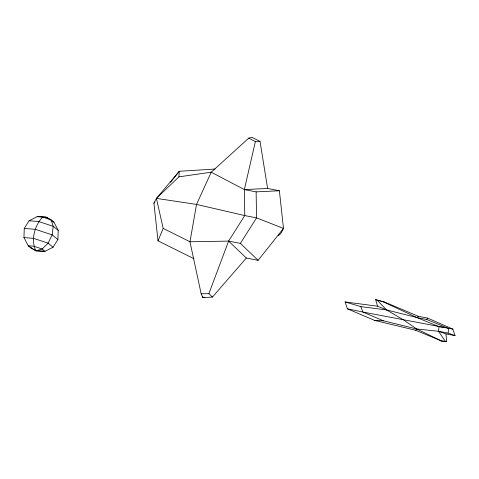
<?xml version="1.0" encoding="UTF-8"?>
<svg xmlns="http://www.w3.org/2000/svg" width="479" height="479" viewBox="0 0 479 479"><rect width="100%" height="100%" fill="white"/><g stroke="black" fill="none" stroke-linecap="round" stroke-linejoin="round"><path stroke-width="0.72" d="M23.95 237.59L24.267 228.435L29.093 220.765L37.134 216.634L46.229 217.155L51.073 219.849L53.947 222.184L58.222 230.369L57.899 239.53L53.073 247.2L45.038 251.325L35.943 250.81L31.099 248.11L28.219 245.781L23.95 237.59L33.536 238.356L48.098 243.158L53.073 247.2M193.977 258.714L158.016 240.841L153.927 203.198L156.429 198.384L178.924 176.841L179.284 171.284L215.065 169.033M445.302 341.222L438.489 331.27L439.069 326.696L417.029 317.595L383.344 301.896L375.614 299.692L377.566 306.195L386.577 309.925L403.528 319.942L416.718 328.983L441.225 340.844L446.733 341.665L445.937 333.905L438.489 331.27L416.718 328.983L383.41 320.81L362.884 312.033L347.365 308.805L345.096 301.938L377.566 306.195M375.614 299.692L383.901 301.764L418.293 316.272L427.645 318.104L452.835 329.109L455.05 335.629L448.069 333.091L448.775 328.564L426.801 319.505L417.029 317.595L386.577 309.925L360.825 306.638L345.096 301.938M158.016 240.841L163.171 228.369L156.429 198.384L196.528 204.425L244.763 215.58L256.54 217.867L283.478 228.411L258.121 260.325L246.344 258.031L212.431 297.058L208.88 293.669L228.603 241.105L244.763 215.58L244.356 189.576L255.373 141.598L260.025 141.377L267.611 188.475L279.389 190.768L283.478 228.411L280.969 233.225L278.293 235.788M426.801 319.505L427.645 318.104M163.171 228.369L189.965 241.763L228.603 241.105L240.38 243.392L256.54 217.867L256.133 191.869L244.356 189.576L211.233 172.201L178.924 176.841M153.927 203.198L154.849 202.036M170.524 182.307L179.284 171.284L156.429 198.384M347.365 308.805L374.632 320.409L415.652 330.253L416.718 328.983M417.029 317.595L418.293 316.272M260.025 141.377L251.9 137.335L248.751 138.12L211.233 172.201L196.528 204.425L189.965 241.763L201.156 293.801L202.886 297.657L212.431 297.058M415.652 330.253L441.225 340.844M204.778 297.184L202.886 297.657L202.719 296.19M383.344 301.896L383.901 301.764M244.356 189.576L267.611 188.475M256.133 191.869L279.389 190.768M201.156 293.801L208.88 293.669M374.632 320.409L383.41 320.81M37.134 216.634L46.229 217.155L49.199 219.089M29.093 220.765L38.679 221.532L53.241 226.333L58.222 230.369M24.267 228.435L35.332 229.321L52.151 234.866L57.899 239.53M440.746 340.964L446.733 341.665M452.835 329.109L362.884 312.033L360.825 306.638M439.069 326.696L443.716 327.355M445.937 333.905L455.05 335.629M438.489 331.27L448.069 333.091M31.099 248.11L32.5 248.577M248.751 138.12L255.373 141.598M50.385 219.861L53.947 222.184M240.38 243.392L258.121 260.325M228.603 241.105L246.344 258.031M377.314 300.333L386.577 309.925M53.241 226.333L52.151 234.866L48.098 243.158L42.164 248.996L35.943 250.81L28.219 245.781L33.758 246.224L42.164 248.996L45.038 251.325L35.943 250.81C30.476 240.278 34.668 225.304 42.667 217.077L51.073 219.849L53.241 226.333"/></g></svg>
